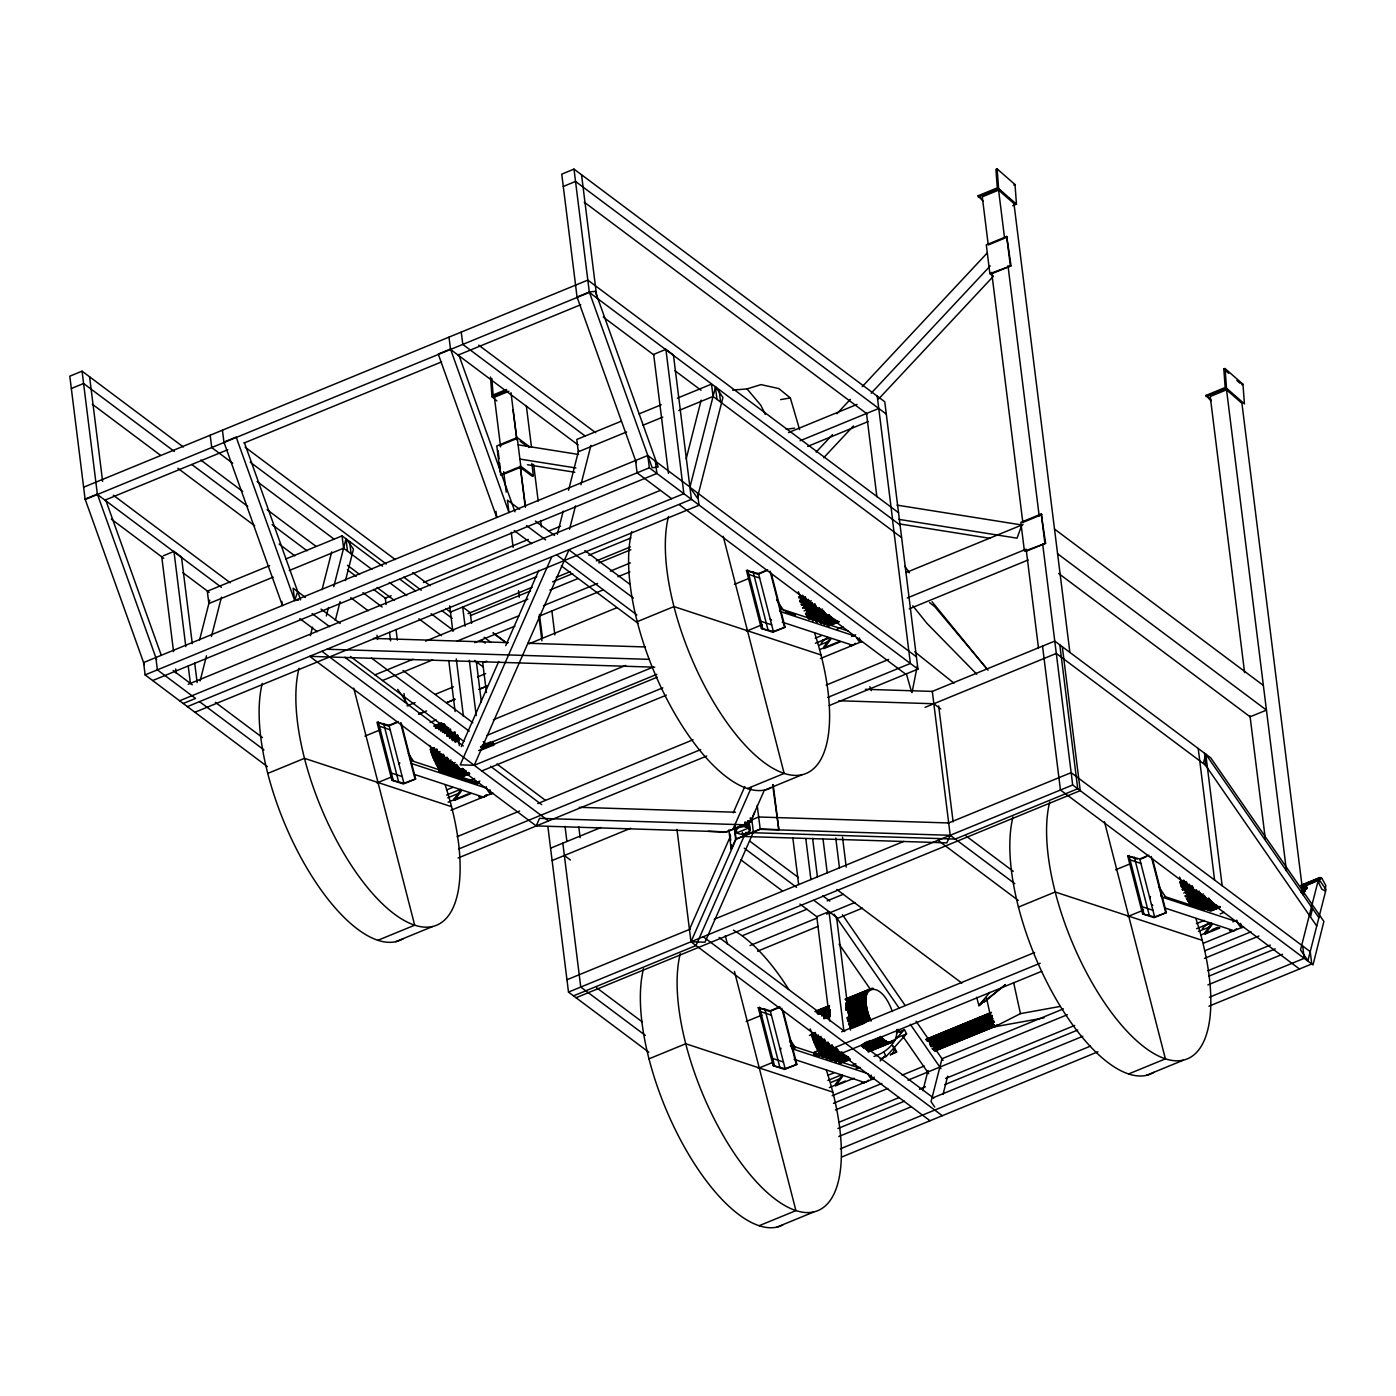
<?xml version="1.0" encoding="UTF-8"?>
<svg xmlns="http://www.w3.org/2000/svg" width="1396" height="1396" viewBox="0 0 1396 1396"><rect width="100%" height="100%" fill="white"/><g stroke="black" fill="none" stroke-linecap="round" stroke-linejoin="round"><path stroke-width="1.5" d="M750.053 829.73L748.919 820.604L749.809 830.672L747.471 820.953M871.087 1021.139C854.561 987.443 879.288 975.054 892.358 1011.542M1321.331 877.927L1318.801 878.433L1318.993 883.494L1321.838 889.165L1325.083 890.962L1325.816 885.448L1321.82 878.276L1313.27 881.242M912.024 692.591L917.224 666.206M199.593 639.892L209.732 600.123M200.099 680.934L206.503 655.806M211.424 636.524L221.458 597.191M310.331 635.651L312.512 627.136M322.075 589.601L331.69 551.909M326.315 615.968L328.461 607.592M333.784 586.652L346.068 538.507L353.467 549.204L345.458 580.614M335.319 620.4L340.135 601.554M557.336 534.197L563.199 511.163M568.538 490.24L578.677 450.454M569.568 529.171L575.518 505.875M580.893 484.761L590.927 445.429M686.204 458.778L701.158 400.146M689.921 487.239L715.537 386.744L722.936 397.459L697.319 497.953L689.921 487.239L916.404 656.801M922.913 1090.608L928.043 1070.453M941.829 1059.389L931.045 1101.688L934.744 1107.045M943.068 1094.272L947.692 1076.142M1318.871 917.696L1205.76 754.137L1203.631 762.478L1316.742 926.019M1303.724 894.365L1306.377 883.912M1310.443 916.893L1312.554 908.569M297.697 591.625L294.661 600.524L298.639 600.071M461.308 746.598L498.756 661.46M505.718 645.633L538.804 570.388M551.664 556.987L460.226 764.868L474.221 765.305L662.821 687.844M474.221 765.305L568.975 549.884L633.435 598.134M654.724 667.183L309.738 656.364L536.221 825.909L539.537 818.353L743.527 824.757M733.232 812.804L744.783 786.576M733.04 829.067L751.205 787.798M689.45 929.439L730.649 835.75M731.26 844.685L731.225 849.204L735.64 839.136L734.313 828.404M734.732 828.526L736.076 839.258L690.985 941.777L930.033 1120.744M764.24 790.415L750.367 821.947L726.217 831.876L536.221 825.909M708.208 831.318L726.286 832.138L750.786 822.07L754.643 812.245M748.483 821.633L749.809 830.672M873.966 1056.406C885.116 1053.073 898.343 1042.742 896.721 1029.567M749.669 830.917C746.965 834.913 734.296 836.501 735.849 828.247M471.01 793.521L454.485 800.309L454.136 798.966L461.012 789.595M454.485 800.309L461.361 790.921M829.346 639.385L823.605 647.221L823.954 648.547L840.479 641.759M823.954 648.547L830.829 639.159M842.259 1075.007L835.384 1084.395L835.715 1085.722L854.09 1078.183M835.715 1085.722L842.608 1076.333M1211.728 923.245L1204.853 932.633L1205.184 933.976L1219.895 927.939M1205.184 933.976L1212.077 924.588M749.39 831.301L748.186 821.389M976.642 997.25L978.945 1005.591L989.764 992.382M821.127 643.277L824.041 640.049M880.178 1060.977L884.523 1056.144M880.126 1058.988L886.146 1056.528L906.562 1033.843L904.416 1029.602L896.389 1032.9M890.316 1054.835L896.651 1051.938L894.086 1046.843M1202.375 928.689L1205.272 925.461M904.416 1029.602L894.4 1040.735L868.068 1051.712M836.954 413.705L850.339 399.378M862.239 386.657L987.216 252.973M816.137 452.112L832.505 434.592M871.191 393.218L990.218 265.921M823.692 457.766L853.445 425.937M878.73 398.872L993.306 276.338M978.962 1005.609L984.337 1000.129L978.945 1005.591L1005.504 984.634M984.355 1002.049L1005.329 984.599M880.422 1036.408C883.511 1039.933 889.444 1045.168 894.033 1041.137L868.329 1051.729M986.466 997.896L992.504 1025.048L994.51 1026.81L1020.441 1013.636L1059.913 1006.481M183.312 446.982L82.05 371.161L69.8 376.205L85.156 499.524L589.356 292.427L900.141 525.105M829.189 705.573L917.94 669.12L884.767 401.769L574 169.108L561.75 174.134L577.106 297.47M71.336 388.524L83.585 383.499L174.378 451.466M563.286 186.471L575.536 181.445L886.303 414.106M83.62 487.204L587.821 280.107L898.605 512.768M589.304 292.008L652.176 467.73L658.179 467.049L595.289 291.328L589.304 292.008L577.054 297.051L636.279 462.547M104.805 500.204L227.827 449.687M243.968 443.056L441.607 361.878M457.748 355.247L580.771 304.712M1012.763 205.736L1016.463 204.2L1015.014 184.551L997.145 168.899L995.924 169.405L997.302 187.884L978.107 195.754L983.063 201.216M506.539 389.467L493.102 394.981L491.881 378.543M490.52 377.007L491.968 396.656L506.818 390.566M978.195 196.941L998.611 188.565L1016.463 204.2M494.411 397.214L508.929 391.264M1069.877 652.403L1013.967 203.589L998.594 190.135L982.278 196.836L988.176 244.3M1013.793 185.057L1015.014 184.551M163.454 555.73L173.959 551.42L181.497 557.074L192.282 643.608M691.456 499.576L673.448 355.003L665.892 349.349L653.66 354.392L668.475 473.384M500.134 472.633L496.802 445.917L517.218 437.541L529.799 446.947L528.578 447.453M991.858 273.703L1011.053 265.816L1006.708 236.482L986.291 244.858L989.886 273.633L993.027 275.989M499.471 445.69L516.747 438.606M988.281 244.928L1007.458 237.041M269.655 565.624L207.323 591.223L208.859 603.561L273.215 577.124M285.744 559.011L342.055 535.89L382.539 566.2M621.028 421.295L576.792 439.461L578.328 451.798L626.664 431.94M639.141 413.862L661.25 404.77M677.339 398.174L711.524 384.127L713.059 396.464L901.554 537.565M500.379 474.692L520.795 466.316L533.377 475.722L532.155 476.228L520.324 467.381L501.147 475.268M989.886 273.633L1011.053 265.816M289.251 570.528L343.591 548.209L371.894 569.411M642.684 425.361L662.786 417.107M678.77 410.546L713.059 396.464M689.886 486.977L647.796 455.48L143.596 662.559L145.132 674.896L267.404 766.666M145.132 674.896L649.332 467.8L917.94 669.12M152.688 680.55L656.888 473.453L655.352 461.116M385.139 598.238L391.177 595.76M423.442 582.498L528.316 539.432M548.488 531.143L560.599 526.17M788.478 432.568L857.057 404.404M188.233 684.284L660.151 490.45M800.1 440.752L878.765 408.452M179.683 700.757L683.865 493.661L665.892 349.349M807.656 446.406L868.155 421.557M183.295 703.462L195.545 698.436L157.382 669.871L155.846 657.533M187.256 706.673L691.421 499.314M194.812 712.309L699.012 505.23L697.459 492.893M450.454 612.076L536.675 576.653M588.798 555.242L630.905 537.949M468.026 613.612L532.19 587.245M556.254 577.368L570.283 571.61M596.354 560.895L630.434 546.9M470.347 615.653L530.55 590.927M552.607 581.87L572.674 573.616M598.762 562.902L630.87 549.727M425.588 641.13L527.863 599.128M549.919 590.054L577.979 578.537M610.331 571.121L630.399 562.885M375.001 674.861L413.094 659.226M457.207 641.096L519.364 615.566M543.428 605.69L597.575 583.458M617.87 576.775L629.91 571.837M382.539 680.515L432.673 659.924M474.78 642.631L514.88 626.158M538.943 616.282L603.107 589.932M486.733 661.163L482.737 662.803L486.436 692.556M528.84 643.87L617.032 607.644M1210.978 400.861L1206.004 395.4L1225.182 387.512L1223.821 369.033L1225.042 368.527L1242.964 384.232L1244.412 403.88L1226.508 388.193L1225.042 368.527M407.021 705.922L415.083 702.607M435.255 694.336L453.403 686.867M477.606 676.938L485.686 673.622M398.209 721.54L389.013 725.309L376.99 722.255L391.892 780.224L403.374 783.994L415.624 778.968L401.263 723.076M771.255 573.39L785.093 627.205L772.843 632.248L761.361 628.462L746.459 570.493L758.482 573.547L767.678 569.777M267.735 773.419L304.468 758.342L451.554 806.696M637.204 621.674L673.936 606.579L821.023 654.951M397.232 722.447L388.489 726.042L378.909 722.884M766.701 570.685L757.958 574.28L746.459 570.493M364.949 736.128L380.794 729.619M418.643 714.124L424.698 711.628M446.877 702.52L454.939 699.204M479.142 689.275L487.221 685.96M734.418 584.366L748.291 578.677M418.521 714.263L426.583 710.948M446.755 702.659L454.817 699.344M479.02 689.397L487.099 686.099M1206.092 396.569L1226.508 388.193M1303.166 894.976L1241.917 403.269L1226.543 389.816L1210.227 396.516L1244.604 672.628M1241.742 384.738L1242.964 384.232M430.143 722.447L436.198 719.97M434.173 725.955L441.311 722.988M433.964 726.095L441.415 723.268M435.011 726.112L441.328 723.617M434.662 726.531L442.549 723.46M436.355 726.164L442.392 723.704M436.058 726.67L442.235 723.948M435.918 726.95L443.963 723.652M435.657 727.508L443.823 723.913M435.535 727.805L443.579 724.507M435.412 728.119L443.457 724.821M437.314 727.613L443.352 725.135M437.21 727.944L443.247 725.466M437.123 728.276L445.167 724.978M439.042 727.805L445.08 725.327M438.955 728.171L444.992 725.693M438.885 728.538L444.923 726.06M438.815 728.904L444.853 726.426M438.745 729.288L444.783 726.81M438.693 729.689L446.737 726.374M440.647 729.253L446.685 726.775M440.613 729.672L446.65 727.194M440.578 730.091L446.598 727.613M440.543 730.509L446.58 728.031M440.525 730.946L448.57 727.648M442.515 730.562L448.552 728.084M442.497 731.015L448.535 728.538M442.497 731.469L448.535 728.991M442.515 731.94L448.535 729.462M442.515 732.394L450.559 729.096M444.539 732.045L450.576 729.585M444.574 732.534L450.594 730.056M444.609 733.022L450.629 730.544M444.643 733.528L450.664 731.05M446.685 733.197L450.716 731.539M446.737 733.703L450.768 732.045M446.807 734.209L450.821 732.568M446.86 734.732L452.897 732.254M446.929 735.256L454.974 731.94M447.017 735.779L455.061 732.481M447.104 736.303L455.148 733.005M449.198 736.024L455.236 733.546M449.303 736.547L455.323 734.087M449.407 737.105L455.428 734.628M449.512 737.646L455.532 735.169M493.364 719.76L625.705 665.403M449.617 738.187L457.661 734.889M451.763 737.926L457.783 735.448M451.885 738.467L457.923 735.989M452.025 739.025L458.045 736.547M798.756 596.93L802.717 595.289M452.164 739.583L458.202 737.105L459.354 745.604M798.913 597.488L802.875 595.865M430.195 749.233L434.208 747.575M452.304 740.142L458.342 737.681M799.053 598.046L803.032 596.424M430.352 749.792L434.365 748.151M452.461 740.718L458.499 738.24M430.509 750.367L434.522 748.71M454.625 740.456L458.656 738.798M801.374 598.361L805.335 596.738M430.666 750.926L434.697 749.268M454.799 741.014L458.813 739.374M801.531 598.936L805.492 597.296M430.841 751.484L436.878 749.006M454.974 741.59L458.987 739.932M799.734 600.315L805.667 597.872M431.015 752.06L437.053 749.582M455.148 742.149L459.162 740.508M799.908 600.873L805.858 598.448M431.207 752.619L437.227 750.158M800.1 601.449L806.05 599.006M431.381 753.194L437.419 750.716M800.292 602.025L806.242 599.582M431.573 753.77L437.611 751.292M800.484 602.583L808.424 599.338M431.783 754.329L437.803 751.851M802.683 602.339L808.616 599.896M431.975 754.904L440.019 751.589M802.892 602.898L808.825 600.472M432.184 755.463L438.222 752.985M801.112 604.294L809.034 601.03M432.411 756.039L438.431 753.561M801.339 604.852L811.233 600.786M432.62 756.597L440.665 753.299M801.566 605.41L809.488 602.165M432.847 757.155L440.892 753.857M486.89 735.395L653.311 667.026M803.764 605.166L809.715 602.723M433.074 757.714L441.119 754.416M804.009 605.724L811.931 602.461M433.301 758.272L443.352 754.154M804.236 606.283L812.158 603.02M433.545 758.831L443.596 754.713M802.508 607.644L812.402 603.578M435.796 758.569L443.841 755.271M376.972 782.947L390.845 777.24M746.441 631.184L762.303 624.675M802.752 608.202L812.647 604.136M434.034 759.947L444.085 755.812M804.986 607.941L814.88 603.857M434.278 760.488L444.347 756.37M805.23 608.481L815.142 604.416M434.54 761.029L444.591 756.911M805.492 609.022L815.404 604.957M434.802 761.588L444.853 757.452M805.754 609.563L815.665 605.498M437.07 761.291L447.121 757.173M391.892 780.224L403.915 783.261L415.624 778.968M761.361 628.462L773.384 631.515L785.093 627.205M804.044 610.907L815.927 606.021M435.325 762.652L447.401 757.696M1045.604 543.323L1041.259 513.972L1020.842 522.366L1024.437 551.141L1045.604 543.323L1026.409 551.193M806.295 610.628L816.206 606.562M435.604 763.176L447.662 758.237M806.574 611.151L816.468 607.086M1022.832 522.418L1042.009 514.548M435.884 763.717L447.942 758.761M806.853 611.675L816.747 607.609M436.163 764.24L448.221 759.284M482.388 745.237L490.432 741.939M807.132 612.181L817.044 608.115M436.442 764.746L448.5 759.79M480.399 746.808L656.853 674.32M805.44 613.507L819.295 607.818M436.721 765.252L448.779 760.314M480.957 747.104C496.627 739.967 498.093 741.869 481.533 748.099M906.213 572.482L1023.076 524.477M805.719 614.013L819.592 608.324M437 765.776L451.083 759.982M481.236 747.61L493.294 742.655M806.015 614.519L819.888 608.831M437.297 766.264L449.355 761.309M806.312 615.025L820.167 609.319M437.594 766.77L449.652 761.815M481.829 748.605L493.887 743.649M806.609 615.514L822.453 609.005M437.89 767.259L451.955 761.466M478.706 750.507L657.272 677.165M806.905 615.985L820.761 610.296M438.187 767.73L452.269 761.954M480.416 750.402L494.481 744.626M807.202 616.474L821.075 610.767M438.484 768.219L452.566 762.425M807.516 616.927L823.361 610.436M438.798 768.69L452.862 762.897M807.813 617.398L823.657 610.89M439.094 769.144L455.183 762.548M808.127 617.852L821.982 612.163M439.408 769.597L453.473 763.821M808.424 618.306L824.286 611.797M439.723 770.051L453.787 764.275M808.738 618.742L824.582 612.233M440.037 770.487L454.101 764.711M809.052 619.178L824.896 612.67M440.351 770.924L456.422 764.327M811.355 618.794L825.211 613.106M440.665 771.36L456.736 764.746M811.669 619.213L825.542 613.525M442.986 770.941L457.05 765.165M811.983 619.615L825.856 613.926M443.3 771.36L457.382 765.584M812.298 620.016L826.17 614.327M443.614 771.761L457.696 765.985M812.629 620.417L826.484 614.729M443.945 772.145L458.01 766.369M812.943 620.801L826.816 615.113M444.26 772.529L458.342 766.753M815.247 620.365L829.119 614.676M444.591 772.913L458.656 767.137M815.578 620.731L829.433 615.043M446.912 772.459L458.97 767.503M815.892 621.098L827.776 616.212M447.244 772.808L459.301 767.852M816.224 621.447L828.107 616.561M447.558 773.157L459.616 768.201M816.538 621.778L830.411 616.09M447.889 773.506L459.947 768.55M816.852 622.11L830.725 616.421M448.203 773.82L460.261 768.882M819.155 621.621L831.056 616.735M448.535 774.152L462.6 768.376M819.487 621.918L831.37 617.049M448.849 774.466L462.931 768.673M819.801 622.215L831.684 617.346M451.187 773.925L463.245 768.987M820.133 622.511L832.016 617.625M451.501 774.222L463.559 769.266M820.447 622.79L832.33 617.905M451.815 774.501L463.891 769.545M820.761 623.052L832.662 618.184M452.147 774.763L464.205 769.824M821.092 623.314L832.976 618.445M452.461 775.024L464.519 770.069M821.406 623.558L833.29 618.69M452.775 775.269L464.851 770.313M823.71 622.982L833.604 618.917M453.089 775.513L465.165 770.557M824.024 623.209L833.918 619.143M453.403 775.74L463.455 771.604M824.338 623.436L834.232 619.37M455.742 775.129L465.793 770.993M824.635 623.628L834.546 619.562M456.038 775.338L466.107 771.203M824.949 623.82L834.86 619.754M456.352 775.53L466.404 771.395M825.263 624.012L833.185 620.749M456.666 775.705L464.711 772.407M823.588 624.989L833.482 620.923M454.956 776.7L465.008 772.564M825.874 624.344L835.768 620.26M455.27 776.857L465.322 772.738M826.17 624.483L836.082 620.417M455.567 777.014L465.618 772.878M826.467 624.623L836.675 620.679M455.864 777.136L466.212 773.14M827.06 624.85L836.954 620.784M458.464 776.56L468.515 772.424M827.339 624.954L837.53 620.976M458.743 776.647L469.091 772.616M827.915 625.129L837.827 621.063M459.319 776.822L467.363 773.524M828.194 625.181L837.635 621.586M459.598 776.891L467.922 773.646M828.753 625.286L837.46 621.813M460.156 776.979L468.463 773.716M827.566 626.158L838.891 621.569M459.197 777.851L469.248 773.733M829.067 625.932L839.188 621.796M459.459 777.834L469.789 773.716M481.777 770.958L666.363 695.138M907.26 597.977L1026.147 549.152M815.194 638.234L821.127 635.791M836.989 629.282L842.922 626.839M446.476 789.979L452.513 787.501M468.585 780.905L474.623 778.427M815.351 643.277L829.224 637.588M446.615 795.039L460.68 789.264M475.949 782.72L479.892 781.097M822.279 640.467L827.776 638.513M447.715 797.831L459.72 792.893M819.19 645.249L829.189 641.13M909.267 608.831L1028.154 559.988M454.136 798.966L457.818 797.465M448.099 802.194L468.131 793.958M819.574 649.611L839.607 641.375M851.612 636.454L855.626 634.796M450.925 810.308L490.973 793.853L489.909 789.7M820.394 658.546L860.442 642.108L859.378 637.937M457.085 836.693L519.609 811.024M537.757 803.555L693.062 739.775M826.153 685.104L888.676 659.418M458.621 849.03L700.635 749.617M827.688 697.442L910.384 663.466L892.463 519.591M458.115 857.999L706.69 756.056M550.582 848.192L600.995 827.479M931.743 691.631L1054.765 641.096L1210.786 757.906L1323.897 921.465L1313.008 964.915L1072.686 784.988L1042.672 544.004M552.118 860.529L630.765 828.229M925.077 707.336L1056.301 653.433L1207.296 766.474M377.932 940.276L414.682 925.199L353.746 688.106M747.418 788.531L784.151 773.436L723.215 536.343M395.731 941.689L432.463 926.595M765.2 789.927L801.932 774.832M750.629 820.307L758.691 816.992L948.687 822.959M749.059 827.88L736.739 832.854L736.198 828.561M735.64 839.136L760.139 829.067L778.811 829.66L773.192 784.569M736.076 839.258L760.227 829.329L950.222 835.297L1014.787 883.633M778.811 829.66L772.616 784.796M566.968 979.748L689.99 929.213M714.194 919.283L903.77 841.404M948.128 823.186L1071.151 772.651L1310.216 951.636L1311.751 963.955L1208.901 1006.219M547.878 826.554L568.504 992.085L1072.686 784.988M573.529 995.854L696.011 945.546L745.726 832.487L955.248 839.066L1077.729 788.757L1059.808 644.865M576.042 997.739L1080.242 790.642L1062.321 646.749M742.41 935.704L806.958 909.197M827.13 900.909L843.254 894.278M750.001 945.546L816.555 918.219M826.641 914.066L854.875 902.479M757.557 951.2L818.056 926.351M836.204 918.9L862.431 908.133M783.034 1010.564L796.872 1064.38L784.622 1069.423L773.122 1065.637L758.237 1007.668L770.26 1010.721L779.439 1006.952M1152.503 858.802L1166.341 912.635L1154.091 917.661L1142.591 913.874L1127.706 855.923L1139.729 858.959L1148.908 855.19M648.966 1058.849L685.715 1043.754L832.801 1092.126M1018.434 907.086L1055.184 891.992L1202.27 940.363M780.224 1007.144L769.72 1011.454L758.237 1007.668M1140.933 858.976L1146.186 856.83M746.179 1021.54L762.042 1015.032M1115.648 869.795L1129.521 864.089M829.486 1005.591L814.985 1011.577L829.311 1005.766M845.138 999.204L871.279 988.473M845.4 999.152L872.291 988.368M816.067 1011.734L828.596 1006.551M846.238 999.362L872.814 988.403M816.8 1011.542L827.968 1007.005M845.906 999.798L873.373 988.473M817.358 1011.629L829.503 1006.882M845.749 1000.025L867.858 990.951M817.288 1012.1L829.364 1007.144M847.459 999.711L867.562 991.457M817.026 1012.641L829.224 1007.406M847.18 1000.251L867.422 991.718M816.887 1012.938L828.962 1007.982M847.058 1000.548L867.16 992.294M818.789 1012.397L828.84 1008.278M846.936 1000.845L867.038 992.591M818.667 1012.711L828.718 1008.593M846.814 1001.159L866.916 992.905M818.562 1013.025L828.613 1008.907M846.709 1001.473L866.811 993.219M818.353 1013.705L828.509 1009.238M846.517 1002.136L866.707 993.551M818.265 1014.054L828.317 1009.919M846.412 1002.485L866.532 994.231M818.196 1014.403L828.247 1010.285M846.342 1002.852L866.445 994.598M820.115 1013.95L830.184 1009.814M846.255 1003.218L866.358 994.964M820.045 1014.316L830.114 1010.198M846.185 1003.584L866.288 995.331M822 1013.88L830.044 1010.582M846.133 1003.968L866.235 995.714M821.947 1014.281L829.992 1010.966M846.063 1004.37L866.183 996.116M821.895 1014.683L829.939 1011.367M846.028 1004.771L866.131 996.517M821.843 1015.084L829.887 1011.786M845.976 1005.172L866.078 996.918M821.808 1015.503L829.852 1012.205M845.941 1005.591L866.044 997.337M821.79 1015.939L829.835 1012.624M845.906 1006.027L866.009 997.774M823.78 1015.538L829.8 1013.06M845.889 1006.464L865.991 998.21M823.762 1015.974L829.782 1013.496M845.871 1006.9L865.974 998.646M823.745 1016.428L829.782 1013.95M845.854 1007.354L865.974 999.1M823.745 1016.881L829.782 1014.403M845.854 1007.807L865.956 999.553M823.745 1017.352L829.782 1014.875M845.854 1008.261L865.974 1000.007M823.762 1017.824L829.782 1015.346M845.871 1008.732L865.974 1000.478M823.78 1018.295L829.8 1015.817M845.889 1009.221L865.991 1000.967M823.797 1018.783L829.835 1016.305M845.906 1009.692L866.026 1001.438M825.839 1018.434L829.87 1016.794M845.941 1010.181L866.044 1001.927M848 1009.849L866.096 1002.433M848.035 1010.355L866.131 1002.921M848.087 1010.861L866.183 1003.427M848.14 1011.367L866.235 1003.951M848.21 1011.891L866.305 1004.457M848.279 1012.414L866.375 1004.98M848.367 1012.938L866.462 1005.504M848.436 1013.461L866.532 1006.045M848.541 1014.002L866.637 1006.568M848.628 1014.543L866.724 1007.109M848.733 1015.084L866.829 1007.65M848.838 1015.625L866.933 1008.209M848.96 1016.183L867.056 1008.75M847.075 1017.562L867.178 1009.308M847.198 1018.103L867.3 1009.849M1179.864 881.783L1183.825 880.161M847.337 1018.661L867.44 1010.407M1180.004 882.342L1183.965 880.719M811.285 1034.087L815.316 1032.429M847.477 1019.22L867.579 1010.966M1180.143 882.9L1184.105 881.277M809.418 1035.483L815.456 1033.005M847.616 1019.795L867.736 1011.524M1180.301 883.459L1184.262 881.836M811.582 1035.204L815.613 1033.563M847.773 1020.354L867.876 1012.1M1180.458 884.034L1186.408 881.591M811.739 1035.78L815.77 1034.122M847.93 1020.912L868.033 1012.658M1180.632 884.593L1186.565 882.15M811.914 1036.338L815.927 1034.698M848.105 1021.488L868.207 1013.234M1180.789 885.169L1186.74 882.726M812.088 1036.914L816.102 1035.256M850.286 1021.226L868.382 1013.793M1180.964 885.727L1186.914 883.284M812.263 1037.472L818.283 1034.994M850.461 1021.785L868.556 1014.368M1181.156 886.303L1187.089 883.86M812.437 1038.048L818.475 1035.57M848.628 1023.181L868.731 1014.927M1181.348 886.861L1187.281 884.418M812.629 1038.607L818.667 1036.129M848.82 1023.757L868.923 1015.503M1181.54 887.437L1189.462 884.174M812.821 1039.182L818.859 1036.705M849.012 1024.315L869.115 1016.061M1183.721 887.193L1189.654 884.75M813.013 1039.741L821.057 1036.443M849.204 1024.891L869.307 1016.637M1183.913 887.751L1187.874 886.128M813.222 1040.317L819.26 1037.839M849.414 1025.449L869.516 1017.195M1182.15 889.13L1190.073 885.884M813.432 1040.875L821.476 1037.577M849.623 1026.025L869.725 1017.771M1182.36 889.706L1192.254 885.64M813.641 1041.451L821.686 1038.153M849.832 1026.583L869.935 1018.33M1182.569 890.264L1190.509 887.018M813.868 1042.009L821.912 1038.711M850.059 1027.159L870.162 1018.906M1184.785 890.02L1192.707 886.757M814.095 1042.585L822.122 1039.27M850.269 1027.718L870.389 1019.464M841.666 1031.766L1034.645 952.491M1185.012 890.578L1192.934 887.333M814.322 1043.144L824.373 1039.008M850.496 1028.276L870.615 1020.022M1185.239 891.137L1193.161 887.891M814.549 1043.702L824.6 1039.566M852.747 1028.014L864.805 1023.059M1185.483 891.695L1193.406 888.449M816.8 1043.423L824.844 1040.125M1183.738 893.056L1193.65 888.99M815.02 1044.801L825.088 1040.683M758.22 1068.359L772.093 1062.67M1127.689 916.596L1143.533 910.087M1185.972 892.794L1193.894 889.549M815.281 1045.36L825.333 1041.242M1186.216 893.353L1194.138 890.09M815.526 1045.918L825.577 1041.782M1186.478 893.894L1196.389 889.828M815.788 1046.459L825.839 1042.323M1186.74 894.435L1196.634 890.369M816.049 1047L828.107 1042.044M1185.012 895.796L1196.896 890.91M816.311 1047.541L826.362 1043.405M1185.291 896.319L1197.175 891.451M773.122 1065.637L785.145 1068.69L796.872 1064.38M816.573 1048.064L828.631 1043.126M1142.591 913.874L1154.632 916.928L1166.341 912.635M1185.553 896.86L1199.426 891.154M816.835 1048.605L828.91 1043.65M1187.804 896.564L1197.716 892.498M817.114 1049.129L829.172 1044.173M1188.083 897.087L1197.995 893.021M817.393 1049.652L829.451 1044.697M1186.391 898.413L1200.263 892.725M817.672 1050.158L829.748 1045.22M1186.67 898.937L1200.543 893.231M813.938 1052.322L832.033 1044.906M1186.966 899.443L1200.822 893.737M814.234 1052.828L832.33 1045.412M1187.246 899.931L1201.118 894.243M818.545 1051.694L832.609 1045.901M1189.532 899.617L1203.387 893.929M818.841 1052.183L832.906 1046.407M1187.839 900.926L1201.712 895.237M819.138 1052.671L833.203 1046.895M1188.136 901.415L1202.008 895.708M817.41 1053.98L833.499 1047.366M1188.45 901.886L1204.294 895.377M819.731 1053.631L833.796 1047.855M833.15 1048.222L1040.195 963.188M1188.746 902.357L1204.591 895.848M820.028 1054.102L836.117 1047.489M1189.06 902.811L1204.905 896.302M820.342 1054.556L836.431 1047.96M1189.357 903.264L1205.202 896.773M820.656 1055.027L834.721 1049.234M1189.671 903.718L1205.516 897.209M820.953 1055.463L837.042 1048.867M1189.985 904.172L1205.83 897.663M821.267 1055.917L837.356 1049.303M1190.299 904.591L1206.144 898.099M821.581 1056.353L837.67 1049.74M1190.613 905.027L1206.458 898.518M823.902 1055.952L837.984 1050.158M1190.928 905.446L1208.762 898.117M822.209 1057.191L838.298 1050.577M1193.231 905.044L1209.076 898.535M822.541 1057.592L838.612 1050.996M1193.545 905.446L1207.418 899.739M824.861 1057.173L838.944 1051.397M1193.859 905.83L1209.721 899.321M825.176 1057.575L839.258 1051.799M1194.191 906.213L1210.035 899.705M827.514 1057.121L839.572 1052.183M1194.505 906.597L1210.349 900.088M827.828 1057.505L841.91 1051.729M1194.836 906.964L1208.692 901.275M826.153 1058.692L840.218 1052.916M864.351 1043.004L870.371 1040.526M1197.14 906.51L1210.995 900.821M826.467 1059.058L840.549 1053.282M862.658 1044.191L880.754 1036.757M1197.454 906.859L1211.327 901.17M828.805 1058.569L1041.713 971.302M1197.785 907.191L1211.641 901.502M829.119 1058.918L843.201 1053.142M861.297 1045.709L881.4 1037.455M1198.1 907.522L1211.972 901.833M829.451 1059.25L841.509 1054.294M861.611 1046.04L881.714 1037.786M1198.431 907.836L1212.286 902.148M831.772 1058.744L841.823 1054.608M861.943 1046.354L882.045 1038.101M1198.745 908.15L1212.618 902.462M832.103 1059.058L842.154 1054.922M862.257 1046.668L882.359 1038.415M1199.059 908.447L1212.932 902.758M830.411 1060.175L844.493 1054.399M862.588 1046.965L882.691 1038.711M1201.363 907.923L1213.246 903.055M830.725 1060.471L844.807 1054.678M862.903 1047.262L883.005 1039.008M1201.694 908.203L1213.578 903.334M833.063 1059.913L843.114 1055.795M863.217 1047.541L883.319 1039.287M1202.008 908.482L1213.892 903.596M833.377 1060.192L843.428 1056.057M863.548 1047.803L883.651 1039.549M1202.322 908.726L1214.206 903.858M833.709 1060.437L843.76 1056.318M863.862 1048.064L883.965 1039.811M1202.654 908.988L1214.537 904.102M836.03 1059.861L846.081 1055.742M866.183 1047.489L884.279 1040.055M1202.968 909.215L1214.852 904.346M836.344 1060.105L846.395 1055.969M866.497 1047.715L884.593 1040.282M1203.282 909.442L1215.166 904.573M834.651 1061.152L846.709 1056.196M866.811 1047.942L884.907 1040.509M1203.596 909.668L1215.48 904.783M834.965 1061.361L847.023 1056.423M867.125 1048.169L885.221 1040.735M1203.893 909.86L1215.794 904.992M835.279 1061.571L847.337 1056.615M865.433 1049.199L885.535 1040.927M1206.196 909.25L1216.091 905.184M835.593 1061.763L847.651 1056.807M865.747 1049.391L885.849 1041.119M1206.493 909.424L1216.405 905.358M835.89 1061.955L845.941 1057.819M868.068 1048.745L886.163 1041.311M1206.807 909.599L1216.701 905.533M838.211 1061.292L848.262 1057.156M868.364 1048.902L886.46 1041.486M1207.104 909.756L1217.312 905.83M838.507 1061.449L848.559 1057.33M866.654 1049.897L886.757 1041.643M1207.715 910.035L1215.637 906.789M838.822 1061.606L848.873 1057.47M866.968 1050.036L887.367 1041.922M896.511 1037.961L906.562 1033.843M1208.011 910.157L1215.933 906.911M839.415 1061.85L847.442 1058.552M867.562 1050.298L887.664 1042.044M1208.29 910.279L1216.213 907.016M839.694 1061.972L847.738 1058.674M867.841 1050.42L887.961 1042.149M1208.587 910.367L1218.778 906.388M839.991 1062.077L848.314 1058.866M868.138 1050.507L888.537 1042.341M891.154 1041.207L895.185 1039.549M1209.163 910.541L1219.336 906.545M838.839 1063.124L848.89 1059.006M868.713 1050.682L892.882 1040.893M1209.721 910.663L1219.895 906.632M839.118 1063.176L849.431 1059.093M869.272 1050.804L894.557 1040.526M1210.262 910.733L1220.174 906.667M839.659 1063.246L849.972 1059.145M1210.786 910.75L1219.476 907.452M840.183 1063.281L850.234 1059.145M1211.623 910.716L1220.209 907.295M842.957 1062.408L850.181 1059.599M869.097 1051.659L893.265 1041.782M1196.424 923.646L1204.364 920.4M1220.209 913.891L1224.17 912.269M827.723 1075.391L833.744 1072.913M851.839 1065.497L855.87 1063.839M926.019 1039.287L991.177 1012.519M1301.142 885.204L1319.918 877.491M925.67 1039.688L991.439 1012.501M1300.793 885.622L1320.511 877.543M890.735 1054.364L896.651 1051.938M927.31 1039.095L990.148 1013.322M1196.599 928.706L1209.442 923.454M1302.608 885.204L1320.878 877.665M827.845 1080.469L839.903 1075.513M855.992 1068.9L860.023 1067.259M927.398 1039.619L990.514 1013.723M1203.09 926.368L1210.995 923.122M1302.503 885.535L1321.262 877.875M928.061 1039.462L934.203 1037.019M948.233 1031.173L954.445 1028.8L948.477 1031.347M958.319 1027.037L964.531 1024.664M968.405 1022.884L988.647 1014.665M972.663 1021.401L978.718 1018.923M1315.521 880.579L1321.646 878.154M927.258 1040.596L989.781 1014.7M1302.363 886.512L1318.522 879.672M927.241 1040.927L989.764 1015.032M1302.363 886.844L1318.505 880.004M927.241 1041.05L989.764 1015.363M1302.363 887.21L1318.505 880.335M929.282 1040.701L989.781 1015.73M1302.381 887.437L1306.412 885.657M929.3 1041.067L991.823 1015.258M1302.416 887.821L1306.429 885.919M929.335 1041.329L991.841 1015.52M1302.433 888.065L1306.464 886.286M929.37 1041.591L991.875 1015.782M1302.468 888.327L1306.499 886.547M929.422 1041.852L991.91 1016.044M1302.52 888.606L1306.534 886.809M830.952 1082.423L840.968 1078.305M929.492 1042.254L991.963 1016.305M1198.414 931.481L1210.437 926.56M1302.59 889.008L1306.569 887.071M929.544 1042.533L992.033 1016.707M1302.66 889.287L1306.656 887.49M929.614 1042.812L992.102 1016.986M1302.712 889.566L1306.726 887.769M929.684 1043.091L992.172 1017.265M1300.775 890.665L1306.778 888.048M929.753 1043.37L992.242 1017.544M1300.845 890.945L1306.865 888.327M929.841 1043.65L992.329 1017.824M1300.932 891.224L1306.935 888.606M929.928 1043.929L992.399 1018.12M1301.02 891.52L1305.016 889.723M930.033 1044.225L992.504 1018.399M1301.107 891.8L1305.103 890.002M930.12 1044.505L992.591 1018.679M1301.212 892.079L1305.19 890.282M930.225 1044.784L992.696 1018.958M1301.316 892.358L1305.295 890.561M930.277 1044.923L992.8 1019.255L930.399 1045.203M1301.369 892.515L1305.4 890.857M1301.491 892.794L1305.452 890.997M932.476 1044.522L991.02 1020.633M1212.199 929.614L1217.713 927.345M932.598 1044.801L991.143 1020.912M829.346 1087.606L845.365 1081.028M932.72 1045.081L991.265 1021.191M1200.804 935.023L1218.83 927.625M1232.86 921.866L1236.856 920.226A6.753 2.722 67.7 0 0 1240.329 926.647A6.753 2.722 67.7 0 0 1243.487 926.438M930.818 1046.18L991.387 1021.453M930.958 1046.442L993.551 1020.895M931.097 1046.703L993.69 1021.157M933.243 1046.145L993.83 1021.418M933.383 1046.407L993.969 1021.68M933.54 1046.651L994.109 1021.924M933.68 1046.895L994.196 1022.047M933.837 1047.14L992.399 1023.233M933.994 1047.366L992.556 1023.46M932.284 1048.64L992.783 1023.774M932.371 1048.745L992.94 1023.983M932.528 1048.937L993.097 1024.193M932.685 1049.146L993.341 1024.472M932.929 1049.408L993.586 1024.734M935.18 1048.85L993.743 1024.908M935.337 1049.007L993.987 1025.135M933.645 1050.124L994.231 1025.327M933.802 1050.246L994.545 1025.571M934.116 1050.473L994.859 1025.763M934.43 1050.647L997.215 1024.978M934.797 1050.822L997.739 1025.24M935.285 1050.926L998.681 1024.978M832.156 1095.72L872.221 1079.283L871.139 1075.112M1203.631 943.155L1241.69 927.52L1240.608 923.349M833.482 1103.311L881.888 1083.436M902.06 1075.147L924.239 1066.038M942.387 1058.569L1063.403 1008.872M1204.573 950.885L1250.956 931.83M835.401 1109.977L887.839 1088.444M908.011 1080.155L1067.329 1014.718M1204.469 958.389L1258.93 936.018M838.769 1122.349L899.268 1097.5M919.441 1089.212L925.496 1086.734M945.668 1078.445L1074.728 1025.432M1207.837 970.761L1270.36 945.075M837.897 1128.544L904.416 1101.217M944.726 1084.657L1077.747 1030.021M1208.762 976.205L1275.263 948.896M838.804 1136.501L911.413 1106.679M933.592 1097.57L1082.842 1036.268M1207.889 984.913L1282.505 954.271M840.357 1148.838L1090.433 1046.128M1209.425 997.25L1304.213 958.319L1302.677 945.982M841.84 1156.97L1097.971 1051.764M759.18 1225.705L795.929 1210.611L734.453 971.424M1128.649 1073.943L1165.398 1058.849L1104.463 821.755M776.961 1227.101L813.711 1212.007M1146.43 1075.339L1183.18 1060.245M732.586 390.13L747.035 388.908L760.96 384.615L778.776 388.559L790.345 397.947L799.594 429.602M1043.999 1017.876L994.51 1026.81M780.626 399.605L790.345 397.947M786.175 429.357L794.551 428.118M373.413 638.408L508.353 642.649M527.932 643.259L645.458 646.959M327.065 649.245L649.175 659.348M865.363 689.31L932.301 691.404L950.222 835.297L946.889 842.852L742.899 836.448L742.393 832.33M838.839 700.757L933.837 703.741L940.799 708.959M579.235 807.324L735.483 812.228M748.064 827.287L743.562 826.572L738.833 827.619L735.954 829.922L736.32 832.487L735.448 827.776M518.282 444.853L578.537 454.45M897.035 505.125L1021.855 524.983L1017.056 538.175L898.71 519.347M519.94 459.075L575.902 467.974M527.496 464.728L574.838 472.267M899.792 523.971L990.183 538.35M748.832 574.454L759.633 578.014M780.05 608.621L848.402 631.097M785.267 611.692L795.615 615.095M854.718 636.018L780.155 611.5A6.753 5.846 -71.8 0 0 779.544 609.965M782.249 622.127L852.694 645.284M760.855 621.272L771.656 624.815M1127.706 855.923L1137.269 859.064M1130.079 859.866L1140.881 863.426M1164.438 896.424L1203.788 909.372M1235.966 921.43L1161.402 896.913A6.753 5.846 -71.8 0 0 1160.791 895.377M1165.573 908.22L1233.924 930.713M1142.102 906.685L1152.904 910.244M379.363 726.217L390.165 729.759M410.581 760.384L478.933 782.859M438.571 770.941L477.938 783.871M410.686 763.246L485.25 787.78M414.856 774.571L483.208 797.046M391.386 773.035L402.188 776.577M760.593 1011.629L771.395 1015.189M791.829 1045.796L860.18 1068.272M791.427 1046.564L795.563 1047.925L789.595 1038.903M813.606 1054.312L819.818 1056.353M791.916 1048.675L866.497 1073.192M794.027 1059.302L864.456 1082.458M772.634 1058.447L783.435 1061.99M748.553 827.549L747.837 823.134M748.814 827.706L748.012 821.267M1054.504 529.067L1263.38 685.436M1057.575 553.741L1266.451 710.11L1250.118 716.811L1058.657 573.477M584.226 202.158L867.073 413.914M603.299 317.067L653.921 354.985M674.879 370.673L701.071 390.269M478.723 345.161L595.691 432.725M671.633 498.704L637.082 472.843L635.546 460.505M679.206 504.602L905.69 674.163M1299.502 968.999L1060.454 790.014L1042.533 646.139M585.011 435.918L462.791 344.411L461.256 332.091M577.996 444.87L450.542 349.454L449.006 337.117M520.115 441.136L526.885 446.197M584.872 550.582L630.154 584.505M966.137 836.03L1013.252 871.296M519.661 509.296L507.446 500.152L508.982 512.489L450.489 349.035L438.257 354.061L496.749 517.515L495.981 511.355M535.383 521.057L554.578 535.436M526.449 525.559L545.644 539.92M556.725 554.91L636.873 614.903M937.972 840.322L1018.242 900.42M514.199 530.585L531.649 543.655M561.314 565.869L638.112 623.349M836.85 889.514L961.844 983.098M245.138 447.174L395.277 559.587M412.745 572.657L430.195 585.727M493.05 632.789L507.027 643.242M493.381 633.26L505.474 642.3M250.163 462.128L386.343 564.071M403.793 577.141L421.26 590.229M445.708 608.516L450.943 612.443M484.115 637.274L491.095 642.509M399.954 579.235L415.624 590.962M441.747 610.523L452.199 618.341M481.795 640.502L485.267 643.102M749.722 841.09L798.477 877.578M822.837 895.831L829.8 901.048M232.678 463.228L211.721 447.54L210.185 435.22M257.108 481.533L333.941 539.048M389.31 582.446L406.725 595.481M431.085 613.734L453.735 630.678M744.295 848.21L796.523 887.315M813.938 900.35L836.57 917.294L850.618 1030.126M347.464 565.31L359.644 574.437M377.06 587.472L394.475 600.507M418.852 618.76L441.485 635.704M474.553 660.465L483.26 666.991M740.753 859.762L782.528 891.032M799.943 904.067L817.358 917.102M200.78 460.052L242.677 491.427M267.125 509.715L316.002 546.325M347.43 569.847L356.154 576.391M373.622 589.461L385.837 598.605M191.828 464.536L247.703 506.364M272.15 524.669L307.068 550.809M362.943 592.637L382.138 607.016M92.293 404.212L160.383 455.201M177.833 468.271L254.665 525.786M279.113 544.074L294.818 555.835M350.693 597.663L368.143 610.75M305.34 597.331L293.125 588.187L294.661 600.524L236.168 437.07L223.918 442.096L282.411 605.55L281.887 601.449M321.045 609.092L340.24 623.471M403.06 670.499L472.878 722.762M312.111 613.594L329.561 626.647M371.441 658.005L469.178 731.172M483.138 741.625L486.628 744.243M496.906 763.996L545.347 800.257M299.861 618.62L317.311 631.69M350.466 656.504L463.908 741.433M344.847 657.254L463.298 745.953M490.554 766.334L541.7 804.637M719.132 937.484L844.772 1031.539M862.222 1044.592L933.767 1098.163M113.338 495.231L230.305 582.813M321.987 651.321L548.471 820.883M703.218 936.751L942.283 1115.718M221.371 587.297L97.406 494.498L82.05 371.161M564.368 855.504L570.406 860.023M111.348 519.138L163.733 558.348M182.928 572.726L209.121 592.34M173.191 670.516L192.282 684.808M215.385 702.345L262.431 737.559M596.668 987.775L642.038 1021.75M199.506 701.63L263.966 749.896M645.318 1035.396L580.753 987.059L562.832 843.167M568.504 992.085L648.774 1052.183M953.957 683.15L914.677 651.723M929.544 602.531L934.831 606.754L988.089 670.185M1223.821 369.033L1228.707 373.308M1236.856 380.445L1240.119 383.307M998.925 189.298L1003.794 193.573M1008.662 197.831L1013.531 202.106M1234.954 396.08L1238.217 398.924M978.107 195.754L981.353 198.598M1206.004 395.4L1210.89 399.675M491.968 396.656L496.836 400.931M976.729 674.181L926.909 623.331L912.81 605.777M747.035 388.908L760.768 405.189L765.357 414.472M932.057 601.728L987.024 669.12M842.434 914.764L905.027 1005.295M916.09 1021.279L943.085 1060.332M834.162 914.223L899.233 1008.296M910.279 1024.28L940.974 1068.655M839.101 944.115L869.795 988.49M898.029 1029.306L900.49 1032.866M902.933 1036.408L928.724 1073.681M904.887 566.287L909.389 572.831M1159.064 887.141L1165.032 896.162M776.63 599.914L783.784 610.75M789.56 1041.207L794.341 1048.431M408.365 753.474L413.129 760.698M892.794 1045.621L896.232 1052.41M884.017 1052.287L886.146 1056.528M869.848 686.692L871.366 690.671M458.673 354.479L514.967 511.809M244.335 442.515L300.646 599.844M105.538 499.524L161.098 654.811M156.579 659.593L97.354 494.079L85.104 499.105L144.329 664.618M906.318 673.587L911.553 691.91M1151.281 856.516L1165.643 912.408M1139.729 858.959L1154.632 916.928M1134.32 857.196L1149.222 915.148M1128.928 855.416L1143.83 913.368M770.034 571.086L784.412 626.979M758.482 573.547L773.384 631.515M753.09 571.767L767.975 629.736M747.68 570.004L762.582 627.956M781.812 1008.261L796.174 1064.153M770.26 1010.721L785.145 1068.69M764.851 1008.942L779.753 1066.91M759.459 1007.179L774.361 1065.131M725.274 935.756L727.438 944.15M400.565 722.849L414.944 778.741M389.013 725.309L403.915 783.261M383.621 723.529L398.506 781.498M378.211 721.749L393.114 779.718M1013.618 982.522L1020.441 1013.636M513.03 409.883L516.921 440.019M520.534 467.992L525.542 506.731M539.432 614.345L542.486 638.024M1226.543 389.816L1286.466 870.842M1249.978 715.764L1265.3 838.717M1205.76 754.137L1222.146 885.692M1204.504 753.194L1206.039 765.532M1198.204 748.483L1214.59 880.038M1006.708 236.482L1010.285 265.257M1041.259 513.972L1044.836 542.747M998.594 190.135L1004.509 237.599M1007.999 265.641L1039.182 515.944M991.683 272.36L1022.849 522.662M1026.339 550.705L1038.45 647.814M938.67 705.922L953.119 821.878M877.229 396.115L892.585 519.452M866.515 413.478L876.88 496.732M842.521 837.286L846.22 867.091M835.768 838.019L839.467 867.823M822.977 838.787L827.235 872.849M843.865 1030.859L829.015 911.64L816.765 916.666L829.765 1020.982M812.612 838.368L817.393 876.688M805.858 839.101L810.902 879.55M792.823 837.757L798.652 884.593M719.062 389.781L720.615 402.118M715.45 387.076L716.986 399.396M757.208 805.457L760.227 829.329M751.851 819.801L753.386 832.138L704.98 942.213L690.985 941.777L676.973 829.381M750.245 817.777L750.786 822.07M747.209 822.855L747.959 827.252M746.86 822.733L747.628 827.113M746.633 822.663L747.279 826.99M746.267 822.558L747.052 826.921M746.005 822.506L746.668 826.833M745.743 822.453L746.406 826.781M745.342 822.384L746.145 826.729M745.063 822.349L745.743 826.659M745.464 826.624L744.783 822.314L745.167 826.606M735.221 826.1L735.954 831.999M729.916 833.936L730.719 840.375M728.817 829.887L731.225 849.204M647.796 455.48L649.332 467.8M581.539 174.762L596.912 298.081M574 169.108L589.356 292.427M526.379 406.131L531.475 447.139M533.638 464.397L538.193 501.077M540.618 520.499L541.421 526.973M551.909 611.116L554.858 634.866M578.782 826.903L580.125 837.687M531.841 463.402L533.377 475.722M517.218 437.541L520.795 466.316M511.006 392.677L516.642 437.978M520.15 466.037L525.245 507.027M538.961 617.084L541.91 640.816M565.031 826.38L566.916 841.491M494.254 395.975L500.588 446.842M503.677 471.708L506.225 492.16M511.233 532.295L513.117 547.441M518.509 590.717L519.312 597.209M498.075 450.594L499.087 458.813M499.611 462.931L500.379 469.091M492.526 741.451L493.05 745.708M471.569 623.331L470.243 612.687L462.687 607.033L465.077 626.193M476.35 661.652L481.376 702.101M469.318 660.256L476.21 715.607M449.687 605.899L452.828 631.236M456.283 658.912L463.437 716.392M448.762 660.448L455.113 711.541M396.01 629.456L397.354 640.118M404.002 693.48L405.049 702.031M385.279 598.186L386.081 604.59M389.536 632.336L390.601 640.869M377.025 635.232L377.548 639.508M349.593 541.543L351.129 553.863M345.981 538.821L347.517 551.158M342.055 535.89L343.591 548.209M222.435 430.177L223.971 442.515M194.707 663.083L197.133 682.557M173.959 551.42L185.808 646.61M188.233 666.084L190.397 683.394M161.709 556.446L173.558 651.653M175.722 668.963L176.262 673.291M89.588 376.815L102.623 481.411M997.145 168.899L998.611 188.565M855.329 643.277A6.753 5.846 -71.8 0 1 849.606 645.633M771.534 619.911A6.753 5.846 -71.8 0 1 770.295 619.004M861.838 641.794A6.753 2.722 67.7 0 1 856.847 638.059M814.636 633.103A154.345 62.244 67.7 0 1 761.169 760.227A154.345 62.244 67.7 0 1 668.492 516.52M798.32 591.712A154.345 62.244 67.7 0 1 809.034 617.189M770.958 787.902A154.345 62.244 67.7 0 1 670.342 705.695A154.345 62.244 67.7 0 1 631.76 531.614M827.2 636.646A6.753 6.073 42 0 1 822.453 640.45M399.221 764.519A6.753 5.846 -71.8 0 1 399.797 762.844M485.86 795.039A6.753 5.846 -71.8 0 1 478.706 796.872M492.771 792.771A6.753 2.722 67.7 0 1 489.612 792.98A6.753 2.722 67.7 0 1 486.157 786.559M445.167 784.866A154.345 62.244 67.7 0 1 391.7 911.989A154.345 62.244 67.7 0 1 299.023 668.283M397.651 689.397A154.345 62.244 67.7 0 1 408.557 705.695M429.741 745.394A154.345 62.244 67.7 0 1 439.566 768.952M403.287 938.67A154.345 62.244 67.7 0 1 302.06 859.622A154.345 62.244 67.7 0 1 262.291 683.359M487.064 794.778A6.753 6.073 42 0 1 481.358 797.116M1152.764 905.341A6.753 5.846 -71.8 0 1 1151.525 904.416M1149.92 898.169A6.753 5.846 -71.8 0 1 1150.496 896.511M1236.577 928.689A6.753 5.846 -71.8 0 1 1229.422 930.539M1195.883 918.533A154.345 62.244 67.7 0 1 1142.417 1045.639A154.345 62.244 67.7 0 1 1049.74 801.932M1179.568 877.124A154.345 62.244 67.7 0 1 1190.265 902.619M1154.003 1072.337A154.345 62.244 67.7 0 1 1052.758 993.271A154.345 62.244 67.7 0 1 1012.99 817.026M1207.732 923.506A6.753 6.073 42 0 1 1203.701 925.88M790.363 1045.866A6.753 5.846 -71.8 0 1 791.323 1047.14M780.451 1049.932A6.753 5.846 -71.8 0 1 781.027 1048.256M865.886 1081.638A6.753 5.846 -71.8 0 1 861.384 1082.807M874.193 1077.066A6.753 2.722 67.7 0 1 871.785 1079.091A6.753 2.722 67.7 0 1 867.911 1073.629M826.415 1070.278A154.345 62.244 67.7 0 1 772.948 1197.402A154.345 62.244 67.7 0 1 680.271 953.695M733.424 930.155A154.345 62.244 67.7 0 1 788.688 989.345M810.099 1028.887A154.345 62.244 67.7 0 1 820.796 1054.364M782.72 1225.077A154.345 62.244 67.7 0 1 682.103 1142.87A154.345 62.244 67.7 0 1 643.521 968.789M893.231 1046.477A6.753 6.073 42 0 1 890.508 1054.748M868.312 1080.19A6.753 6.073 42 0 1 864.264 1082.563M1318.627 878.887L1300.514 949.943L1307.93 960.64L1326.025 889.584L1318.627 878.887"/></g></svg>
